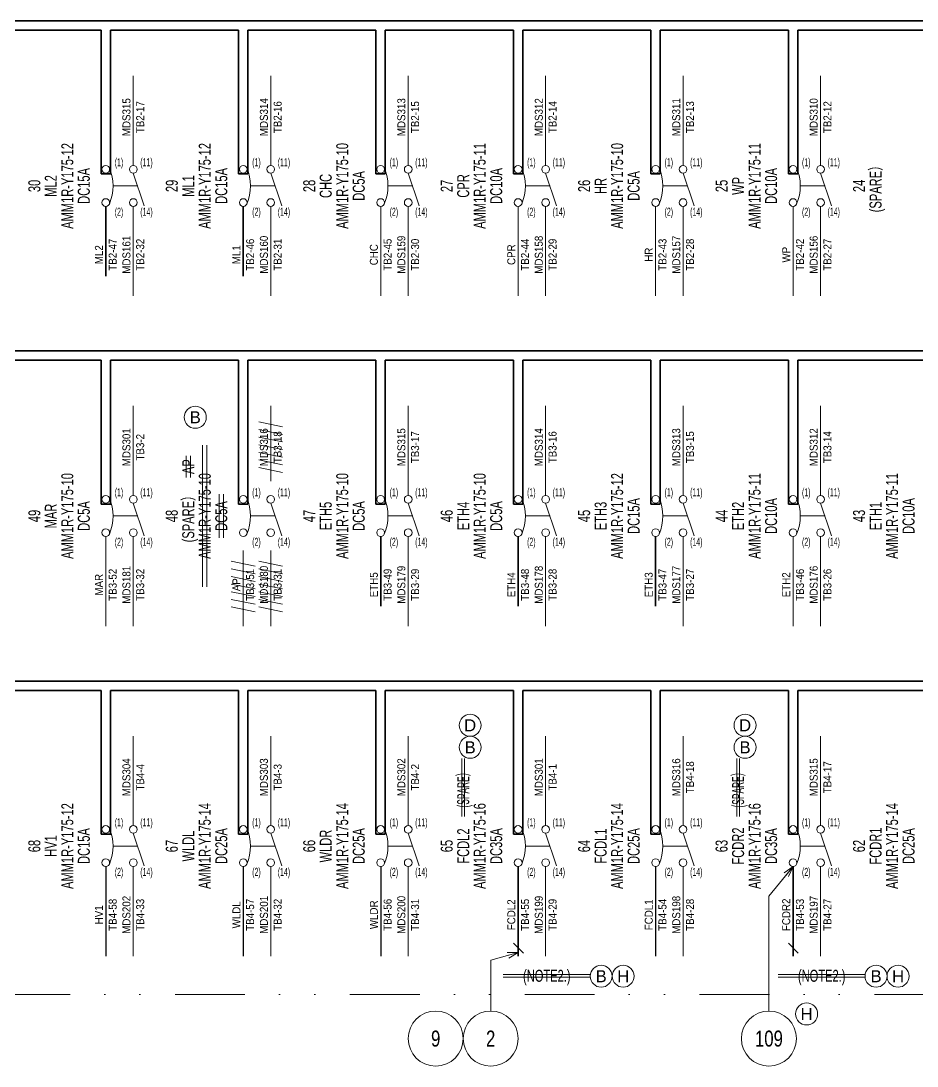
# Model space of a CAD drawing. Header units: millimetres. Extents: x 10 to 832, y 7 to 590.
# Drawn here: x 509.6 to 672.6, y 265 to 455 of the extents above; entities that cross this region are included whole.
import ezdxf
from ezdxf.enums import TextEntityAlignment as Align

# ---------------------------------------------------------------- set-up
doc = ezdxf.new("R2010")
doc.units = ezdxf.units.MM
for name, pattern in [('DASHDOT', [25.3, 12.7, -6.3, 0, -6.3]), ('DASHED', [19, 12.7, -6.3]), ('DIVIDE', [31.6, 12.7, -6.3, 0, -6.3, 0, -6.3])]:
    doc.linetypes.add(name, pattern=pattern)
for name, color, linetype in [('GR1_02', 7, 'Continuous'), ('GR1_03', 7, 'Continuous'), ('GR1_04', 7, 'Continuous'), ('GR1_05', 7, 'Continuous'), ('GR1_13', 7, 'Continuous'), ('GR1_15', 7, 'Continuous')]:
    doc.layers.add(name, color=color, linetype=linetype)
doc.styles.add('HG丸ｺﾞｼｯｸM-PRO', font='')
doc.styles.get('HG丸ｺﾞｼｯｸM-PRO').set_extended_font_data('HG丸ｺﾞｼｯｸM-PRO')

# ---------------------------------------------------------------- blocks, each defined once
blk = doc.blocks.new('BLKF217')
at = {"layer": 'GR1_03', "color": 3, "linetype": 'Continuous', "lineweight": 35}
for p, q in [((800.88, 335), (330, 335)), ((524.13, 333.3), (500.83, 333.3)), ((524.13, 307.17), (524.13, 333.3)), ((549.13, 333.3), (525.83, 333.3)), ((525.83, 307.17), (525.83, 333.3)), ((549.13, 333.3), (549.13, 307.17)), ((550.83, 333.3), (550.83, 307.17)), ((574.13, 333.3), (550.83, 333.3)), ((574.13, 333.3), (574.13, 307.17)), ((575.83, 333.3), (575.83, 307.17)), ((599.13, 333.3), (575.83, 333.3)), ((599.13, 333.3), (599.13, 307.17)), ((600.83, 333.3), (600.83, 307.17)), ((624.13, 333.3), (600.83, 333.3)), ((624.15, 333.3), (624.15, 307.17)), ((625.85, 333.3), (625.85, 307.17)), ((649.15, 333.3), (625.85, 333.3)), ((649.15, 333.3), (649.15, 307.17)), ((650.85, 333.3), (650.85, 307.17)), ((674.15, 333.3), (650.85, 333.3)), ((524.13, 307.17), (525.83, 307.17)), ((524.19, 307.17), (525.89, 307.17)), ((549.13, 307.17), (550.83, 307.17)), ((574.13, 307.17), (575.83, 307.17)), ((599.13, 307.17), (600.83, 307.17)), ((624.15, 307.17), (625.85, 307.17)), ((649.15, 307.17), (650.85, 307.17))]:
    blk.add_line(p, q, dxfattribs=at)
blk = doc.blocks.new('BLKF218')
at = {"layer": 'GR1_03', "color": 3, "linetype": 'Continuous', "lineweight": 35}
for p, q in [((800.88, 395), (330, 395)), ((524.13, 393.3), (500.83, 393.3)), ((524.13, 367.17), (524.13, 393.3)), ((549.13, 393.3), (525.83, 393.3)), ((525.83, 367.17), (525.83, 393.3)), ((549.13, 393.3), (549.13, 367.17)), ((550.83, 393.3), (550.83, 367.17)), ((574.13, 393.3), (550.83, 393.3)), ((574.13, 393.3), (574.13, 367.17)), ((575.83, 393.3), (575.83, 367.17)), ((599.13, 393.3), (575.83, 393.3)), ((599.13, 393.3), (599.13, 367.17)), ((600.83, 393.3), (600.83, 367.17)), ((624.13, 393.3), (600.83, 393.3)), ((624.15, 393.3), (624.15, 367.17)), ((625.85, 393.3), (625.85, 367.17)), ((649.15, 393.3), (625.85, 393.3)), ((649.15, 393.3), (649.15, 367.17)), ((650.85, 393.3), (650.85, 367.17)), ((674.15, 393.3), (650.85, 393.3)), ((524.13, 367.17), (525.83, 367.17)), ((524.19, 367.17), (525.89, 367.17)), ((549.13, 367.17), (550.83, 367.17)), ((574.13, 367.17), (575.83, 367.17)), ((599.13, 367.17), (600.83, 367.17)), ((624.15, 367.17), (625.85, 367.17)), ((649.15, 367.17), (650.85, 367.17))]:
    blk.add_line(p, q, dxfattribs=at)
blk = doc.blocks.new('BLKF219')
at = {"layer": 'GR1_03', "color": 3, "linetype": 'Continuous', "lineweight": 35}
for p, q in [((790.85, 455), (330, 455)), ((524.13, 453.3), (500.83, 453.3)), ((524.13, 427.17), (524.13, 453.3)), ((549.13, 453.3), (525.83, 453.3)), ((525.83, 427.17), (525.83, 453.3)), ((549.13, 453.3), (549.13, 427.17)), ((550.83, 453.3), (550.83, 427.17)), ((574.13, 453.3), (550.83, 453.3)), ((574.13, 453.3), (574.13, 427.17)), ((575.83, 453.3), (575.83, 427.17)), ((599.13, 453.3), (575.83, 453.3)), ((599.13, 453.3), (599.13, 427.17)), ((600.83, 453.3), (600.83, 427.17)), ((624.13, 453.3), (600.83, 453.3)), ((624.15, 453.3), (624.15, 427.17)), ((625.85, 453.3), (625.85, 427.17)), ((649.15, 453.3), (625.85, 453.3)), ((649.15, 453.3), (649.15, 427.17)), ((650.85, 453.3), (650.85, 427.17)), ((674.15, 453.3), (650.85, 453.3)), ((524.13, 427.17), (525.83, 427.17)), ((524.19, 427.17), (525.89, 427.17)), ((549.13, 427.17), (550.83, 427.17)), ((574.13, 427.17), (575.83, 427.17)), ((599.13, 427.17), (600.83, 427.17)), ((624.15, 427.17), (625.85, 427.17)), ((649.15, 427.17), (650.85, 427.17))]:
    blk.add_line(p, q, dxfattribs=at)
blk = doc.blocks.new('BLKF258')
at = {"layer": 'GR1_02', "color": 4, "linetype": 'Continuous', "lineweight": 13}
blk.add_line((532, 421.41), (530, 427.32), dxfattribs=at)
at = {"layer": 'GR1_02', "color": 4, "linetype": 'DASHDOT', "lineweight": 13}
blk.add_line((526.31, 425), (530.82, 425), dxfattribs=at)
at = {"layer": 'GR1_02', "color": 4, "linetype": 'Continuous', "lineweight": 13}
for centre in [(525, 428.02), (530, 428.02), (525, 421.98), (530, 421.98)]:
    blk.add_circle(centre, 0.701, dxfattribs=at)
blk.add_arc((517.81, 425), 8.5, 337.237, 22.763, dxfattribs=at)
at = {"layer": 'GR1_02', "color": 4, "linetype": 'Continuous', "lineweight": 13, "style": 'HG丸ｺﾞｼｯｸM-PRO'}
for s, width, p in [('(1)', 0.521222, (527.4, 429.32)), ('(11)', 0.521214, (532.4, 429.32)), ('(2)', 0.521222, (527.4, 420.31)), ('(14)', 0.521214, (532.4, 420.31))]:
    blk.add_text(s, height=1.455, dxfattribs=dict(at, width=width)).set_placement(p, align=Align.MIDDLE_CENTER)
blk = doc.blocks.new('BLKF259')
at = {"layer": 'GR1_02', "color": 4, "linetype": 'Continuous', "lineweight": 13}
blk.add_line((557, 421.41), (555, 427.32), dxfattribs=at)
at = {"layer": 'GR1_02', "color": 4, "linetype": 'DASHDOT', "lineweight": 13}
blk.add_line((551.31, 425), (555.82, 425), dxfattribs=at)
at = {"layer": 'GR1_02', "color": 4, "linetype": 'Continuous', "lineweight": 13}
for centre in [(550, 428.02), (555, 428.02), (550, 421.98), (555, 421.98)]:
    blk.add_circle(centre, 0.701, dxfattribs=at)
blk.add_arc((542.81, 425), 8.5, 337.237, 22.763, dxfattribs=at)
at = {"layer": 'GR1_02', "color": 4, "linetype": 'Continuous', "lineweight": 13, "style": 'HG丸ｺﾞｼｯｸM-PRO'}
for s, width, p in [('(1)', 0.521222, (552.4, 429.32)), ('(11)', 0.521214, (557.4, 429.32)), ('(2)', 0.521222, (552.4, 420.31)), ('(14)', 0.521214, (557.4, 420.31))]:
    blk.add_text(s, height=1.455, dxfattribs=dict(at, width=width)).set_placement(p, align=Align.MIDDLE_CENTER)
blk = doc.blocks.new('BLKF260')
at = {"layer": 'GR1_02', "color": 4, "linetype": 'Continuous', "lineweight": 13}
blk.add_line((582, 421.41), (580, 427.32), dxfattribs=at)
at = {"layer": 'GR1_02', "color": 4, "linetype": 'DASHDOT', "lineweight": 13}
blk.add_line((576.31, 425), (580.82, 425), dxfattribs=at)
at = {"layer": 'GR1_02', "color": 4, "linetype": 'Continuous', "lineweight": 13}
for centre in [(575, 428.02), (580, 428.02), (575, 421.98), (580, 421.98)]:
    blk.add_circle(centre, 0.701, dxfattribs=at)
blk.add_arc((567.81, 425), 8.5, 337.237, 22.763, dxfattribs=at)
at = {"layer": 'GR1_02', "color": 4, "linetype": 'Continuous', "lineweight": 13, "style": 'HG丸ｺﾞｼｯｸM-PRO'}
for s, width, p in [('(1)', 0.521222, (577.4, 429.32)), ('(11)', 0.521214, (582.4, 429.32)), ('(2)', 0.521222, (577.4, 420.31)), ('(14)', 0.521214, (582.4, 420.31))]:
    blk.add_text(s, height=1.455, dxfattribs=dict(at, width=width)).set_placement(p, align=Align.MIDDLE_CENTER)
blk = doc.blocks.new('BLKF261')
at = {"layer": 'GR1_02', "color": 4, "linetype": 'Continuous', "lineweight": 13}
blk.add_line((607, 421.41), (605, 427.32), dxfattribs=at)
at = {"layer": 'GR1_02', "color": 4, "linetype": 'DASHDOT', "lineweight": 13}
blk.add_line((601.31, 425), (605.82, 425), dxfattribs=at)
at = {"layer": 'GR1_02', "color": 4, "linetype": 'Continuous', "lineweight": 13}
for centre in [(600, 428.02), (605, 428.02), (600, 421.98), (605, 421.98)]:
    blk.add_circle(centre, 0.701, dxfattribs=at)
blk.add_arc((592.81, 425), 8.5, 337.237, 22.763, dxfattribs=at)
at = {"layer": 'GR1_02', "color": 4, "linetype": 'Continuous', "lineweight": 13, "style": 'HG丸ｺﾞｼｯｸM-PRO'}
for s, width, p in [('(1)', 0.521222, (602.4, 429.32)), ('(11)', 0.521214, (607.4, 429.32)), ('(2)', 0.521222, (602.4, 420.31)), ('(14)', 0.521214, (607.4, 420.31))]:
    blk.add_text(s, height=1.455, dxfattribs=dict(at, width=width)).set_placement(p, align=Align.MIDDLE_CENTER)
blk = doc.blocks.new('BLKF262')
at = {"layer": 'GR1_02', "color": 4, "linetype": 'Continuous', "lineweight": 13}
blk.add_line((632, 421.41), (630, 427.32), dxfattribs=at)
at = {"layer": 'GR1_02', "color": 4, "linetype": 'DASHDOT', "lineweight": 13}
blk.add_line((626.31, 425), (630.82, 425), dxfattribs=at)
at = {"layer": 'GR1_02', "color": 4, "linetype": 'Continuous', "lineweight": 13}
for centre in [(625, 428.02), (630, 428.02), (625, 421.98), (630, 421.98)]:
    blk.add_circle(centre, 0.701, dxfattribs=at)
blk.add_arc((617.81, 425), 8.5, 337.237, 22.763, dxfattribs=at)
at = {"layer": 'GR1_02', "color": 4, "linetype": 'Continuous', "lineweight": 13, "style": 'HG丸ｺﾞｼｯｸM-PRO'}
for s, width, p in [('(1)', 0.521222, (627.4, 429.32)), ('(11)', 0.521214, (632.4, 429.32)), ('(2)', 0.521222, (627.4, 420.31)), ('(14)', 0.521214, (632.4, 420.31))]:
    blk.add_text(s, height=1.455, dxfattribs=dict(at, width=width)).set_placement(p, align=Align.MIDDLE_CENTER)
blk = doc.blocks.new('BLKF263')
at = {"layer": 'GR1_02', "color": 4, "linetype": 'Continuous', "lineweight": 13}
blk.add_line((657, 421.41), (655, 427.32), dxfattribs=at)
at = {"layer": 'GR1_02', "color": 4, "linetype": 'DASHDOT', "lineweight": 13}
blk.add_line((651.31, 425), (655.82, 425), dxfattribs=at)
at = {"layer": 'GR1_02', "color": 4, "linetype": 'Continuous', "lineweight": 13}
for centre in [(650, 428.02), (655, 428.02), (650, 421.98), (655, 421.98)]:
    blk.add_circle(centre, 0.701, dxfattribs=at)
blk.add_arc((642.81, 425), 8.5, 337.237, 22.763, dxfattribs=at)
at = {"layer": 'GR1_02', "color": 4, "linetype": 'Continuous', "lineweight": 13, "style": 'HG丸ｺﾞｼｯｸM-PRO'}
for s, width, p in [('(1)', 0.521222, (652.4, 429.32)), ('(11)', 0.521214, (657.4, 429.32)), ('(2)', 0.521222, (652.4, 420.31)), ('(14)', 0.521214, (657.4, 420.31))]:
    blk.add_text(s, height=1.455, dxfattribs=dict(at, width=width)).set_placement(p, align=Align.MIDDLE_CENTER)
blk = doc.blocks.new('BLKF273')
at = {"layer": 'GR1_02', "color": 4, "linetype": 'Continuous', "lineweight": 13}
blk.add_line((657, 361.41), (655, 367.32), dxfattribs=at)
at = {"layer": 'GR1_02', "color": 4, "linetype": 'DASHDOT', "lineweight": 13}
blk.add_line((651.31, 365), (655.82, 365), dxfattribs=at)
at = {"layer": 'GR1_02', "color": 4, "linetype": 'Continuous', "lineweight": 13}
for centre in [(650, 368.02), (655, 368.02), (650, 361.98), (655, 361.98)]:
    blk.add_circle(centre, 0.701, dxfattribs=at)
blk.add_arc((642.81, 365), 8.5, 337.237, 22.763, dxfattribs=at)
at = {"layer": 'GR1_02', "color": 4, "linetype": 'Continuous', "lineweight": 13, "style": 'HG丸ｺﾞｼｯｸM-PRO'}
for s, width, p in [('(1)', 0.521222, (652.4, 369.32)), ('(11)', 0.521214, (657.4, 369.32)), ('(2)', 0.521222, (652.4, 360.31)), ('(14)', 0.521214, (657.4, 360.31))]:
    blk.add_text(s, height=1.455, dxfattribs=dict(at, width=width)).set_placement(p, align=Align.MIDDLE_CENTER)
blk = doc.blocks.new('BLKF274')
at = {"layer": 'GR1_02', "color": 4, "linetype": 'Continuous', "lineweight": 13}
blk.add_line((632, 361.41), (630, 367.32), dxfattribs=at)
at = {"layer": 'GR1_02', "color": 4, "linetype": 'DASHDOT', "lineweight": 13}
blk.add_line((626.31, 365), (630.82, 365), dxfattribs=at)
at = {"layer": 'GR1_02', "color": 4, "linetype": 'Continuous', "lineweight": 13}
for centre in [(625, 368.02), (630, 368.02), (625, 361.98), (630, 361.98)]:
    blk.add_circle(centre, 0.701, dxfattribs=at)
blk.add_arc((617.81, 365), 8.5, 337.237, 22.763, dxfattribs=at)
at = {"layer": 'GR1_02', "color": 4, "linetype": 'Continuous', "lineweight": 13, "style": 'HG丸ｺﾞｼｯｸM-PRO'}
for s, width, p in [('(1)', 0.521222, (627.4, 369.32)), ('(11)', 0.521214, (632.4, 369.32)), ('(2)', 0.521222, (627.4, 360.31)), ('(14)', 0.521214, (632.4, 360.31))]:
    blk.add_text(s, height=1.455, dxfattribs=dict(at, width=width)).set_placement(p, align=Align.MIDDLE_CENTER)
blk = doc.blocks.new('BLKF275')
at = {"layer": 'GR1_02', "color": 4, "linetype": 'Continuous', "lineweight": 13}
blk.add_line((607, 361.41), (605, 367.32), dxfattribs=at)
at = {"layer": 'GR1_02', "color": 4, "linetype": 'DASHDOT', "lineweight": 13}
blk.add_line((601.31, 365), (605.82, 365), dxfattribs=at)
at = {"layer": 'GR1_02', "color": 4, "linetype": 'Continuous', "lineweight": 13}
for centre in [(600, 368.02), (605, 368.02), (600, 361.98), (605, 361.98)]:
    blk.add_circle(centre, 0.701, dxfattribs=at)
blk.add_arc((592.81, 365), 8.5, 337.237, 22.763, dxfattribs=at)
at = {"layer": 'GR1_02', "color": 4, "linetype": 'Continuous', "lineweight": 13, "style": 'HG丸ｺﾞｼｯｸM-PRO'}
for s, width, p in [('(1)', 0.521222, (602.4, 369.32)), ('(11)', 0.521214, (607.4, 369.32)), ('(2)', 0.521222, (602.4, 360.31)), ('(14)', 0.521214, (607.4, 360.31))]:
    blk.add_text(s, height=1.455, dxfattribs=dict(at, width=width)).set_placement(p, align=Align.MIDDLE_CENTER)
blk = doc.blocks.new('BLKF276')
at = {"layer": 'GR1_02', "color": 4, "linetype": 'Continuous', "lineweight": 13}
blk.add_line((582, 361.41), (580, 367.32), dxfattribs=at)
at = {"layer": 'GR1_02', "color": 4, "linetype": 'DASHDOT', "lineweight": 13}
blk.add_line((576.31, 365), (580.82, 365), dxfattribs=at)
at = {"layer": 'GR1_02', "color": 4, "linetype": 'Continuous', "lineweight": 13}
for centre in [(575, 368.02), (580, 368.02), (575, 361.98), (580, 361.98)]:
    blk.add_circle(centre, 0.701, dxfattribs=at)
blk.add_arc((567.81, 365), 8.5, 337.237, 22.763, dxfattribs=at)
at = {"layer": 'GR1_02', "color": 4, "linetype": 'Continuous', "lineweight": 13, "style": 'HG丸ｺﾞｼｯｸM-PRO'}
for s, width, p in [('(1)', 0.521222, (577.4, 369.32)), ('(11)', 0.521214, (582.4, 369.32)), ('(2)', 0.521222, (577.4, 360.31)), ('(14)', 0.521214, (582.4, 360.31))]:
    blk.add_text(s, height=1.455, dxfattribs=dict(at, width=width)).set_placement(p, align=Align.MIDDLE_CENTER)
blk = doc.blocks.new('BLKF277')
at = {"layer": 'GR1_02', "color": 4, "linetype": 'Continuous', "lineweight": 13}
blk.add_line((557, 361.41), (555, 367.32), dxfattribs=at)
at = {"layer": 'GR1_02', "color": 4, "linetype": 'DASHDOT', "lineweight": 13}
blk.add_line((551.31, 365), (555.82, 365), dxfattribs=at)
at = {"layer": 'GR1_02', "color": 4, "linetype": 'Continuous', "lineweight": 13}
for centre in [(550, 368.02), (555, 368.02), (550, 361.98), (555, 361.98)]:
    blk.add_circle(centre, 0.701, dxfattribs=at)
blk.add_arc((542.81, 365), 8.5, 337.237, 22.763, dxfattribs=at)
at = {"layer": 'GR1_02', "color": 4, "linetype": 'Continuous', "lineweight": 13, "style": 'HG丸ｺﾞｼｯｸM-PRO'}
for s, width, p in [('(1)', 0.521222, (552.4, 369.32)), ('(11)', 0.521214, (557.4, 369.32)), ('(2)', 0.521222, (552.4, 360.31)), ('(14)', 0.521214, (557.4, 360.31))]:
    blk.add_text(s, height=1.455, dxfattribs=dict(at, width=width)).set_placement(p, align=Align.MIDDLE_CENTER)
blk = doc.blocks.new('BLKF278')
at = {"layer": 'GR1_02', "color": 4, "linetype": 'Continuous', "lineweight": 13}
blk.add_line((532, 361.41), (530, 367.32), dxfattribs=at)
at = {"layer": 'GR1_02', "color": 4, "linetype": 'DASHDOT', "lineweight": 13}
blk.add_line((526.31, 365), (530.82, 365), dxfattribs=at)
at = {"layer": 'GR1_02', "color": 4, "linetype": 'Continuous', "lineweight": 13}
for centre in [(525, 368.02), (530, 368.02), (525, 361.98), (530, 361.98)]:
    blk.add_circle(centre, 0.701, dxfattribs=at)
blk.add_arc((517.81, 365), 8.5, 337.237, 22.763, dxfattribs=at)
at = {"layer": 'GR1_02', "color": 4, "linetype": 'Continuous', "lineweight": 13, "style": 'HG丸ｺﾞｼｯｸM-PRO'}
for s, width, p in [('(1)', 0.521222, (527.4, 369.32)), ('(11)', 0.521214, (532.4, 369.32)), ('(2)', 0.521222, (527.4, 360.31)), ('(14)', 0.521214, (532.4, 360.31))]:
    blk.add_text(s, height=1.455, dxfattribs=dict(at, width=width)).set_placement(p, align=Align.MIDDLE_CENTER)
blk = doc.blocks.new('BLKF286')
at = {"layer": 'GR1_02', "color": 4, "linetype": 'Continuous', "lineweight": 13}
blk.add_line((532, 301.41), (530, 307.32), dxfattribs=at)
at = {"layer": 'GR1_02', "color": 4, "linetype": 'DASHDOT', "lineweight": 13}
blk.add_line((526.31, 305), (530.82, 305), dxfattribs=at)
at = {"layer": 'GR1_02', "color": 4, "linetype": 'Continuous', "lineweight": 13}
for centre in [(525, 308.02), (530, 308.02), (525, 301.98), (530, 301.98)]:
    blk.add_circle(centre, 0.701, dxfattribs=at)
blk.add_arc((517.81, 305), 8.5, 337.237, 22.763, dxfattribs=at)
at = {"layer": 'GR1_02', "color": 4, "linetype": 'Continuous', "lineweight": 13, "style": 'HG丸ｺﾞｼｯｸM-PRO'}
for s, width, p in [('(1)', 0.521222, (527.4, 309.32)), ('(11)', 0.521214, (532.4, 309.32)), ('(2)', 0.521222, (527.4, 300.31)), ('(14)', 0.521214, (532.4, 300.31))]:
    blk.add_text(s, height=1.455, dxfattribs=dict(at, width=width)).set_placement(p, align=Align.MIDDLE_CENTER)
blk = doc.blocks.new('BLKF287')
at = {"layer": 'GR1_02', "color": 4, "linetype": 'Continuous', "lineweight": 13}
blk.add_line((557, 301.41), (555, 307.32), dxfattribs=at)
at = {"layer": 'GR1_02', "color": 4, "linetype": 'DASHDOT', "lineweight": 13}
blk.add_line((551.31, 305), (555.82, 305), dxfattribs=at)
at = {"layer": 'GR1_02', "color": 4, "linetype": 'Continuous', "lineweight": 13}
for centre in [(550, 308.02), (555, 308.02), (550, 301.98), (555, 301.98)]:
    blk.add_circle(centre, 0.701, dxfattribs=at)
blk.add_arc((542.81, 305), 8.5, 337.237, 22.763, dxfattribs=at)
at = {"layer": 'GR1_02', "color": 4, "linetype": 'Continuous', "lineweight": 13, "style": 'HG丸ｺﾞｼｯｸM-PRO'}
for s, width, p in [('(1)', 0.521222, (552.4, 309.32)), ('(11)', 0.521214, (557.4, 309.32)), ('(2)', 0.521222, (552.4, 300.31)), ('(14)', 0.521214, (557.4, 300.31))]:
    blk.add_text(s, height=1.455, dxfattribs=dict(at, width=width)).set_placement(p, align=Align.MIDDLE_CENTER)
blk = doc.blocks.new('BLKF288')
at = {"layer": 'GR1_02', "color": 4, "linetype": 'Continuous', "lineweight": 13}
blk.add_line((582, 301.41), (580, 307.32), dxfattribs=at)
at = {"layer": 'GR1_02', "color": 4, "linetype": 'DASHDOT', "lineweight": 13}
blk.add_line((576.31, 305), (580.82, 305), dxfattribs=at)
at = {"layer": 'GR1_02', "color": 4, "linetype": 'Continuous', "lineweight": 13}
for centre in [(575, 308.02), (580, 308.02), (575, 301.98), (580, 301.98)]:
    blk.add_circle(centre, 0.701, dxfattribs=at)
blk.add_arc((567.81, 305), 8.5, 337.237, 22.763, dxfattribs=at)
at = {"layer": 'GR1_02', "color": 4, "linetype": 'Continuous', "lineweight": 13, "style": 'HG丸ｺﾞｼｯｸM-PRO'}
for s, width, p in [('(1)', 0.521222, (577.4, 309.32)), ('(11)', 0.521214, (582.4, 309.32)), ('(2)', 0.521222, (577.4, 300.31)), ('(14)', 0.521214, (582.4, 300.31))]:
    blk.add_text(s, height=1.455, dxfattribs=dict(at, width=width)).set_placement(p, align=Align.MIDDLE_CENTER)
blk = doc.blocks.new('BLKF289')
at = {"layer": 'GR1_02', "color": 4, "linetype": 'Continuous', "lineweight": 13}
blk.add_line((607, 301.41), (605, 307.32), dxfattribs=at)
at = {"layer": 'GR1_02', "color": 4, "linetype": 'DASHDOT', "lineweight": 13}
blk.add_line((601.31, 305), (605.82, 305), dxfattribs=at)
at = {"layer": 'GR1_02', "color": 4, "linetype": 'Continuous', "lineweight": 13}
for centre in [(600, 308.02), (605, 308.02), (600, 301.98), (605, 301.98)]:
    blk.add_circle(centre, 0.701, dxfattribs=at)
blk.add_arc((592.81, 305), 8.5, 337.237, 22.763, dxfattribs=at)
at = {"layer": 'GR1_02', "color": 4, "linetype": 'Continuous', "lineweight": 13, "style": 'HG丸ｺﾞｼｯｸM-PRO'}
for s, width, p in [('(1)', 0.521222, (602.4, 309.32)), ('(11)', 0.521214, (607.4, 309.32)), ('(2)', 0.521222, (602.4, 300.31)), ('(14)', 0.521214, (607.4, 300.31))]:
    blk.add_text(s, height=1.455, dxfattribs=dict(at, width=width)).set_placement(p, align=Align.MIDDLE_CENTER)
blk = doc.blocks.new('BLKF290')
at = {"layer": 'GR1_02', "color": 4, "linetype": 'Continuous', "lineweight": 13}
blk.add_line((632, 301.41), (630, 307.32), dxfattribs=at)
at = {"layer": 'GR1_02', "color": 4, "linetype": 'DASHDOT', "lineweight": 13}
blk.add_line((626.31, 305), (630.82, 305), dxfattribs=at)
at = {"layer": 'GR1_02', "color": 4, "linetype": 'Continuous', "lineweight": 13}
for centre in [(625, 308.02), (630, 308.02), (625, 301.98), (630, 301.98)]:
    blk.add_circle(centre, 0.701, dxfattribs=at)
blk.add_arc((617.81, 305), 8.5, 337.237, 22.763, dxfattribs=at)
at = {"layer": 'GR1_02', "color": 4, "linetype": 'Continuous', "lineweight": 13, "style": 'HG丸ｺﾞｼｯｸM-PRO'}
for s, width, p in [('(1)', 0.521222, (627.4, 309.32)), ('(11)', 0.521214, (632.4, 309.32)), ('(2)', 0.521222, (627.4, 300.31)), ('(14)', 0.521214, (632.4, 300.31))]:
    blk.add_text(s, height=1.455, dxfattribs=dict(at, width=width)).set_placement(p, align=Align.MIDDLE_CENTER)
blk = doc.blocks.new('BLKF291')
at = {"layer": 'GR1_02', "color": 4, "linetype": 'Continuous', "lineweight": 13}
blk.add_line((657, 301.41), (655, 307.32), dxfattribs=at)
at = {"layer": 'GR1_02', "color": 4, "linetype": 'DASHDOT', "lineweight": 13}
blk.add_line((651.31, 305), (655.82, 305), dxfattribs=at)
at = {"layer": 'GR1_02', "color": 4, "linetype": 'Continuous', "lineweight": 13}
for centre in [(650, 308.02), (655, 308.02), (650, 301.98), (655, 301.98)]:
    blk.add_circle(centre, 0.701, dxfattribs=at)
blk.add_arc((642.81, 305), 8.5, 337.237, 22.763, dxfattribs=at)
at = {"layer": 'GR1_02', "color": 4, "linetype": 'Continuous', "lineweight": 13, "style": 'HG丸ｺﾞｼｯｸM-PRO'}
for s, width, p in [('(1)', 0.521222, (652.4, 309.32)), ('(11)', 0.521214, (657.4, 309.32)), ('(2)', 0.521222, (652.4, 300.31)), ('(14)', 0.521214, (657.4, 300.31))]:
    blk.add_text(s, height=1.455, dxfattribs=dict(at, width=width)).set_placement(p, align=Align.MIDDLE_CENTER)
blk = doc.blocks.new('BLKF355')
at = {"layer": 'GR1_13', "color": 4, "linetype": 'DIVIDE', "lineweight": 13}
blk.add_line((315, 278), (825, 278), dxfattribs=at)
blk = doc.blocks.new('FXTIP_ARROW_S')
at = {"color": 0, "linetype": 'Continuous', "lineweight": -2}
for q in [(-1, 0), (-0.966, 0.259), (-0.966, -0.259)]:
    blk.add_line((0, 0), q, dxfattribs=at)
blk = doc.blocks.new('BLKF356')
at = {"layer": 'GR1_05', "color": 4, "linetype": 'Continuous', "lineweight": 13}
blk.add_circle((665.1, 281.34), 2, dxfattribs=at)
at = {"layer": 'GR1_05', "color": 4, "linetype": 'Continuous', "lineweight": 13, "style": 'HG丸ｺﾞｼｯｸM-PRO', "width": 1.04272}
blk.add_text('B', height=2.18, dxfattribs=at).set_placement((665.1, 281.34), align=Align.MIDDLE_CENTER)
blk = doc.blocks.new('BLKF357')
at = {"layer": 'GR1_05', "color": 4, "linetype": 'Continuous', "lineweight": 13}
blk.add_circle((541.27, 382.95), 2, dxfattribs=at)
at = {"layer": 'GR1_05', "color": 4, "linetype": 'Continuous', "lineweight": 13, "style": 'HG丸ｺﾞｼｯｸM-PRO', "width": 1.04272}
blk.add_text('B', height=2.18, dxfattribs=at).set_placement((541.27, 382.95), align=Align.MIDDLE_CENTER)
blk = doc.blocks.new('BLKF359')
at = {"layer": 'GR1_05', "color": 4, "linetype": 'Continuous', "lineweight": 13}
blk.add_circle((591.27, 322.95), 2, dxfattribs=at)
at = {"layer": 'GR1_05', "color": 4, "linetype": 'Continuous', "lineweight": 13, "style": 'HG丸ｺﾞｼｯｸM-PRO', "width": 1.04272}
blk.add_text('B', height=2.18, dxfattribs=at).set_placement((591.27, 322.95), align=Align.MIDDLE_CENTER)
blk = doc.blocks.new('BLKF360')
at = {"layer": 'GR1_05', "color": 4, "linetype": 'Continuous', "lineweight": 13}
blk.add_circle((641.27, 322.95), 2, dxfattribs=at)
at = {"layer": 'GR1_05', "color": 4, "linetype": 'Continuous', "lineweight": 13, "style": 'HG丸ｺﾞｼｯｸM-PRO', "width": 1.04272}
blk.add_text('B', height=2.18, dxfattribs=at).set_placement((641.27, 322.95), align=Align.MIDDLE_CENTER)
blk = doc.blocks.new('BLKF378')
at = {"layer": 'GR1_05', "color": 4, "linetype": 'Continuous', "lineweight": 13}
blk.add_circle((591.27, 326.95), 2, dxfattribs=at)
at = {"layer": 'GR1_05', "color": 4, "linetype": 'Continuous', "lineweight": 13, "style": 'HG丸ｺﾞｼｯｸM-PRO', "width": 1.042833}
blk.add_text('D', height=2.18, dxfattribs=at).set_placement((591.27, 326.95), align=Align.MIDDLE_CENTER)
blk = doc.blocks.new('BLKF379')
at = {"layer": 'GR1_05', "color": 4, "linetype": 'Continuous', "lineweight": 13}
blk.add_circle((641.27, 326.95), 2, dxfattribs=at)
at = {"layer": 'GR1_05', "color": 4, "linetype": 'Continuous', "lineweight": 13, "style": 'HG丸ｺﾞｼｯｸM-PRO', "width": 1.042833}
blk.add_text('D', height=2.18, dxfattribs=at).set_placement((641.27, 326.95), align=Align.MIDDLE_CENTER)
blk = doc.blocks.new('BLKF435')
at = {"layer": 'GR1_05', "color": 4, "linetype": 'Continuous', "lineweight": 13}
blk.add_circle((669.1, 281.34), 2, dxfattribs=at)
at = {"layer": 'GR1_05', "color": 4, "linetype": 'Continuous', "lineweight": 13, "style": 'HG丸ｺﾞｼｯｸM-PRO', "width": 1.042153}
blk.add_text('H', height=2.18, dxfattribs=at).set_placement((669.1, 281.34), align=Align.MIDDLE_CENTER)
blk = doc.blocks.new('BLKF436')
at = {"layer": 'GR1_05', "color": 4, "linetype": 'Continuous', "lineweight": 13}
blk.add_circle((615.1, 281.34), 2, dxfattribs=at)
at = {"layer": 'GR1_05', "color": 4, "linetype": 'Continuous', "lineweight": 13, "style": 'HG丸ｺﾞｼｯｸM-PRO', "width": 1.04272}
blk.add_text('B', height=2.18, dxfattribs=at).set_placement((615.1, 281.34), align=Align.MIDDLE_CENTER)
blk = doc.blocks.new('BLKF437')
at = {"layer": 'GR1_05', "color": 4, "linetype": 'Continuous', "lineweight": 13}
blk.add_circle((619.1, 281.34), 2, dxfattribs=at)
at = {"layer": 'GR1_05', "color": 4, "linetype": 'Continuous', "lineweight": 13, "style": 'HG丸ｺﾞｼｯｸM-PRO', "width": 1.042153}
blk.add_text('H', height=2.18, dxfattribs=at).set_placement((619.1, 281.34), align=Align.MIDDLE_CENTER)
blk = doc.blocks.new('BLKF438')
at = {"layer": 'GR1_05', "color": 4, "linetype": 'Continuous', "lineweight": 13}
blk.add_circle((652.46, 274.49), 2, dxfattribs=at)
at = {"layer": 'GR1_05', "color": 4, "linetype": 'Continuous', "lineweight": 13, "style": 'HG丸ｺﾞｼｯｸM-PRO', "width": 1.042153}
blk.add_text('H', height=2.18, dxfattribs=at).set_placement((652.46, 274.49), align=Align.MIDDLE_CENTER)

msp = doc.modelspace()

# ---------------------------------------------------------------- linework, layer by layer
at = {"layer": 'GR1_03', "color": 4, "linetype": 'Continuous', "lineweight": 13}
for p, q in [((530, 445), (530, 428.72)), ((555, 445), (555, 428.72)), ((580, 445), (580, 428.72)), ((605, 445), (605, 428.72)), ((630, 445), (630, 428.72)), ((655, 445), (655, 428.72)), ((530, 421.28), (530, 405)), ((555, 421.28), (555, 405)), ((575, 421.28), (575, 405)), ((580, 421.28), (580, 405)), ((600, 421.28), (600, 405)), ((605, 421.28), (605, 405)), ((625, 421.28), (625, 405)), ((630, 421.28), (630, 405)), ((650, 421.28), (650, 405)), ((655, 421.28), (655, 405)), ((530, 385), (530, 368.72)), ((580, 385), (580, 368.72)), ((605, 385), (605, 368.72)), ((630, 385), (630, 368.72)), ((655, 385), (655, 368.72)), ((525, 361.28), (525, 345)), ((530, 361.28), (530, 345)), ((580, 361.28), (580, 345)), ((605, 361.28), (605, 345)), ((630, 361.28), (630, 345)), ((650, 361.28), (650, 345)), ((655, 361.28), (655, 345)), ((530, 325), (530, 308.72)), ((555, 325), (555, 308.72)), ((580, 325), (580, 308.72)), ((605, 325), (605, 308.72)), ((630, 325), (630, 308.72)), ((655, 325), (655, 308.72)), ((530, 301.28), (530, 285)), ((555, 301.28), (555, 285)), ((580, 301.28), (580, 285)), ((605, 301.28), (605, 285)), ((630, 301.28), (630, 285)), ((655, 301.28), (655, 285)), ((599.18, 287.32), (600.95, 285.55)), ((649.18, 287.32), (650.95, 285.55))]:
    msp.add_line(p, q, dxfattribs=at)
at = {"layer": 'GR1_03', "color": 3, "linetype": 'DASHED', "lineweight": 35}
for p, q in [((525, 421.28), (525, 405)), ((550, 421.28), (550, 405)), ((575, 361.28), (575, 345)), ((600, 361.28), (600, 345)), ((625, 361.28), (625, 345))]:
    msp.add_line(p, q, dxfattribs=at)
at = {"layer": 'GR1_03', "color": 2, "linetype": 'Continuous', "lineweight": 25}
for p, q in [((525, 301.28), (525, 285)), ((550, 301.28), (550, 285)), ((575, 301.28), (575, 285)), ((625, 301.28), (625, 285))]:
    msp.add_line(p, q, dxfattribs=at)
at = {"layer": 'GR1_03', "color": 3, "linetype": 'Continuous', "lineweight": 35}
for p, q in [((600, 301.28), (600, 285)), ((650, 301.28), (650, 285))]:
    msp.add_line(p, q, dxfattribs=at)
at = {"layer": 'GR1_05', "color": 4, "linetype": 'Continuous', "lineweight": 13}
for p, q in [((555, 385), (555, 371.35)), ((557.15, 381.22), (552.82, 382.11)), ((557.15, 379.84), (552.82, 380.72)), ((557.15, 378.46), (552.82, 379.34)), ((542.6, 352.13), (542.6, 377.87)), ((543.4, 352.13), (543.4, 377.87)), ((557.15, 377.07), (552.82, 377.95)), ((557.15, 375.69), (552.82, 376.57)), ((539.6, 371.99), (539.6, 375.95)), ((540.4, 371.99), (540.4, 375.95)), ((557.15, 374.3), (552.82, 375.19)), ((557.15, 372.92), (552.82, 373.8)), ((545.6, 361.04), (545.6, 368.96)), ((546.4, 361.04), (546.4, 368.96)), ((550, 358.71), (550, 345)), ((555, 358.71), (555, 345)), ((552.15, 355.89), (547.82, 356.77)), ((552.15, 354.5), (547.82, 355.39)), ((557.15, 355.89), (552.82, 356.77)), ((557.15, 354.5), (552.82, 355.39)), ((552.15, 353.12), (547.82, 354)), ((557.15, 353.12), (552.82, 354)), ((552.15, 351.74), (547.82, 352.62)), ((557.15, 351.74), (552.82, 352.62)), ((552.15, 350.35), (547.82, 351.23)), ((552.15, 348.97), (547.82, 349.85)), ((557.15, 350.35), (552.82, 351.23)), ((557.15, 348.97), (552.82, 349.85)), ((552.15, 347.58), (547.82, 348.47)), ((557.15, 347.58), (552.82, 348.47)), ((589.75, 310.39), (589.75, 320.89)), ((590.25, 310.39), (590.25, 320.89)), ((639.75, 310.39), (639.75, 320.89)), ((640.25, 310.39), (640.25, 320.89)), ((597.29, 281.67), (613.13, 281.67)), ((647.29, 281.67), (663.13, 281.67)), ((597.29, 281.17), (613.13, 281.17)), ((647.29, 281.17), (663.13, 281.17))]:
    msp.add_line(p, q, dxfattribs=at)
at = {"layer": 'GR1_15', "color": 4, "linetype": 'Continuous', "lineweight": 13}
for p, q in [((650, 301.28), (645.61, 295.89)), ((645.61, 295.89), (645.61, 275)), ((600, 285.66), (595, 284.26)), ((595, 284.26), (595, 275))]:
    msp.add_line(p, q, dxfattribs=at)
for centre in [(585, 270), (595, 270), (645.61, 270)]:
    msp.add_circle(centre, 5, dxfattribs=at)

# ---------------------------------------------------------------- block references
at = {"layer": 'GR1_02', "color": 4, "linetype": 'Continuous', "lineweight": 13}
for name in ['BLKF258', 'BLKF259', 'BLKF260', 'BLKF261', 'BLKF262', 'BLKF263', 'BLKF278', 'BLKF277', 'BLKF276', 'BLKF275', 'BLKF274', 'BLKF273', 'BLKF286', 'BLKF287', 'BLKF288', 'BLKF289', 'BLKF290', 'BLKF291']:
    msp.add_blockref(name, (0, 0), dxfattribs=at)
at = {"layer": 'GR1_03', "color": 3, "linetype": 'Continuous', "lineweight": 35}
for name in ['BLKF219', 'BLKF218', 'BLKF217']:
    msp.add_blockref(name, (0, 0), dxfattribs=at)
at = {"layer": 'GR1_05', "color": 4, "linetype": 'Continuous', "lineweight": 13}
for name in ['BLKF357', 'BLKF378', 'BLKF379', 'BLKF359', 'BLKF360', 'BLKF436', 'BLKF437', 'BLKF356', 'BLKF435', 'BLKF438']:
    msp.add_blockref(name, (0, 0), dxfattribs=at)
at = {"layer": 'GR1_13', "color": 4, "linetype": 'DIVIDE', "lineweight": 13}
msp.add_blockref('BLKF355', (0, 0), dxfattribs=at)
at = {"layer": 'GR1_15', "color": 4, "linetype": 'Continuous', "lineweight": 13, "xscale": 2, "yscale": 2}
for p, rotation in [((650, 301.28), 50.873681209625), ((600, 285.66), 15.66887685003216)]:
    msp.add_blockref('FXTIP_ARROW_S', p, dxfattribs=dict(at, rotation=rotation))

# ---------------------------------------------------------------- texts
at = {"layer": 'GR1_02', "color": 4, "linetype": 'Continuous', "lineweight": 13, "style": 'HG丸ｺﾞｼｯｸM-PRO'}
for s, height, width, p in [('AMM1R-Y175-12', 2.1818, 0.692153, (518, 425)), ('AMM1R-Y175-12', 2.1818, 0.692153, (543, 425)), ('AMM1R-Y175-10', 2.1818, 0.692153, (568, 425)), ('AMM1R-Y175-11', 2.1818, 0.692153, (593, 425)), ('AMM1R-Y175-10', 2.1818, 0.692153, (618, 425)), ('AMM1R-Y175-11', 2.1818, 0.692153, (643, 425)), ('DC15A', 2.182, 0.692605, (521, 425)), ('DC15A', 2.182, 0.692605, (546, 425)), ('DC5A', 2.182, 0.692919, (571, 425)), ('DC10A', 2.182, 0.692605, (596, 425)), ('DC5A', 2.182, 0.692919, (621, 425)), ('DC10A', 2.182, 0.692605, (646, 425)), ('(SPARE）', 2.182, 0.691922, (665, 425)), ('30', 2.182, 0.691275, (512, 425)), ('ML2', 2.182, 0.692704, (515, 425)), ('29', 2.182, 0.691275, (537, 425)), ('ML1', 2.182, 0.692704, (540, 425)), ('28', 2.182, 0.691275, (562, 425)), ('CHC', 2.182, 0.692823, (565, 425)), ('27', 2.182, 0.691275, (587, 425)), ('CPR', 2.182, 0.692453, (590, 425)), ('26', 2.182, 0.691275, (612, 425)), ('HR', 2.182, 0.692111, (615, 425)), ('25', 2.182, 0.691275, (637, 425)), ('WP', 2.182, 0.690777, (640, 425)), ('24', 2.182, 0.691275, (662, 425)), ('AMM1R-Y175-10', 2.1818, 0.692153, (518, 365)), ('AMM1R-Y175-10', 2.1818, 0.692153, (568, 365)), ('AMM1R-Y175-10', 2.1818, 0.692153, (593, 365)), ('AMM1R-Y175-12', 2.1818, 0.692153, (618, 365)), ('AMM1R-Y175-11', 2.1818, 0.692153, (643, 365)), ('AMM1R-Y175-11', 2.1818, 0.692153, (668, 365)), ('MAR', 2.182, 0.693204, (515, 365)), ('DC5A', 2.182, 0.692919, (521, 365)), ('(SPARE）', 2.182, 0.691922, (540, 365)), ('ETH5', 2.182, 0.69225, (565, 365)), ('DC5A', 2.182, 0.692919, (571, 365)), ('ETH4', 2.182, 0.69225, (590, 365)), ('DC5A', 2.182, 0.692919, (596, 365)), ('ETH3', 2.182, 0.69225, (615, 365)), ('DC15A', 2.182, 0.692605, (621, 365)), ('ETH2', 2.182, 0.69225, (640, 365)), ('DC10A', 2.182, 0.692605, (646, 365)), ('ETH1', 2.182, 0.69225, (665, 365)), ('DC10A', 2.182, 0.692605, (671, 365)), ('49', 2.182, 0.691275, (512, 365)), ('48', 2.182, 0.691275, (537, 365)), ('47', 2.182, 0.691275, (562, 365)), ('46', 2.182, 0.691275, (587, 365)), ('45', 2.182, 0.691275, (612, 365)), ('44', 2.182, 0.691275, (637, 365)), ('43', 2.182, 0.691275, (662, 365)), ('AMM1R-Y175-12', 2.1818, 0.692153, (518, 305)), ('AMM1R-Y175-14', 2.1818, 0.692153, (543, 305)), ('AMM1R-Y175-14', 2.1818, 0.692153, (568, 305)), ('AMM1R-Y175-16', 2.1818, 0.692153, (593, 305)), ('AMM1R-Y175-14', 2.1818, 0.692153, (618, 305)), ('AMM1R-Y175-16', 2.1818, 0.692153, (643, 305)), ('AMM1R-Y175-14', 2.1818, 0.692153, (668, 305)), ('DC15A', 2.182, 0.692605, (521, 305)), ('DC25A', 2.182, 0.692605, (546, 305)), ('WLDR', 2.182, 0.692463, (565, 305)), ('DC25A', 2.182, 0.692605, (571, 305)), ('FCDL2', 2.182, 0.692503, (590, 305)), ('DC35A', 2.182, 0.692605, (596, 305)), ('FCDL1', 2.182, 0.692503, (615, 305)), ('DC25A', 2.182, 0.692605, (621, 305)), ('FCDR2', 2.182, 0.692444, (640, 305)), ('DC35A', 2.182, 0.692605, (646, 305)), ('FCDR1', 2.182, 0.692444, (665, 305)), ('DC25A', 2.182, 0.692605, (671, 305)), ('68', 2.182, 0.691275, (512, 305)), ('HV1', 2.182, 0.690888, (515, 305)), ('67', 2.182, 0.691275, (537, 305)), ('WLDL', 2.182, 0.692533, (540, 305)), ('66', 2.182, 0.691275, (562, 305)), ('65', 2.182, 0.691275, (587, 305)), ('64', 2.182, 0.691275, (612, 305)), ('63', 2.182, 0.691275, (637, 305)), ('62', 2.182, 0.691275, (662, 305))]:
    msp.add_text(s, height=height, rotation=90, dxfattribs=dict(at, width=width)).set_placement(p, align=Align.MIDDLE_CENTER)
at = {"layer": 'GR1_04', "color": 3, "linetype": 'Continuous', "lineweight": 35, "style": 'HG丸ｺﾞｼｯｸM-PRO'}
for s, width, p in [('MDS315', 0.911744, (528.75, 437.5)), ('MDS314', 0.911744, (553.75, 437.5)), ('MDS313', 0.911744, (578.75, 437.5)), ('MDS312', 0.911744, (603.75, 437.5)), ('MDS311', 0.911744, (628.75, 437.5)), ('MDS310', 0.911744, (653.75, 437.5)), ('TB2-17', 0.911652, (531.25, 437.5)), ('TB2-16', 0.911652, (556.25, 437.5)), ('TB2-15', 0.911652, (581.25, 437.5)), ('TB2-14', 0.911652, (606.25, 437.5)), ('TB2-13', 0.911652, (631.25, 437.5)), ('TB2-12', 0.911652, (656.25, 437.5)), ('TB2-47', 0.911652, (526.25, 412.5)), ('MDS161', 0.911744, (528.75, 412.5)), ('TB2-32', 0.911652, (531.25, 412.5)), ('TB2-46', 0.911652, (551.25, 412.5)), ('MDS160', 0.911744, (553.75, 412.5)), ('TB2-31', 0.911652, (556.25, 412.5)), ('CHC', 0.912331, (573.75, 412.5)), ('TB2-45', 0.911652, (576.25, 412.5)), ('MDS159', 0.911744, (578.75, 412.5)), ('TB2-30', 0.911652, (581.25, 412.5)), ('CPR', 0.91228, (598.75, 412.5)), ('TB2-44', 0.911652, (601.25, 412.5)), ('MDS158', 0.911744, (603.75, 412.5)), ('TB2-29', 0.911652, (606.25, 412.5)), ('TB2-43', 0.911652, (626.25, 412.5)), ('MDS157', 0.911744, (628.75, 412.5)), ('TB2-28', 0.911652, (631.25, 412.5)), ('TB2-42', 0.911652, (651.25, 412.5)), ('MDS156', 0.911744, (653.75, 412.5)), ('TB2-27', 0.911652, (656.25, 412.5)), ('ML2', 0.912471, (523.75, 412.5)), ('ML1', 0.912471, (548.75, 412.5)), ('HR', 0.913165, (623.75, 412.5)), ('WP', 0.911341, (648.75, 412.5)), ('MDS301', 0.911744, (528.75, 377.5)), ('MDS315', 0.911744, (578.75, 377.5)), ('TB3-17', 0.911652, (581.25, 377.5)), ('MDS314', 0.911744, (603.75, 377.5)), ('TB3-16', 0.911652, (606.25, 377.5)), ('MDS313', 0.911744, (628.75, 377.5)), ('TB3-15', 0.911652, (631.25, 377.5)), ('MDS312', 0.911744, (653.75, 377.5)), ('TB3-14', 0.911652, (656.25, 377.5)), ('TB3-2', 0.911851, (531.25, 377.5)), ('TB3-52', 0.911652, (526.25, 352.5)), ('MDS181', 0.911744, (528.75, 352.5)), ('TB3-32', 0.911652, (531.25, 352.5)), ('TB3-49', 0.911652, (576.25, 352.5)), ('MDS179', 0.911744, (578.75, 352.5)), ('TB3-29', 0.911652, (581.25, 352.5)), ('TB3-48', 0.911652, (601.25, 352.5)), ('MDS178', 0.911744, (603.75, 352.5)), ('TB3-28', 0.911652, (606.25, 352.5)), ('TB3-47', 0.911652, (626.25, 352.5)), ('MDS177', 0.911744, (628.75, 352.5)), ('TB3-27', 0.911652, (631.25, 352.5)), ('TB3-46', 0.911652, (651.25, 352.5)), ('MDS176', 0.911744, (653.75, 352.5)), ('TB3-26', 0.911652, (656.25, 352.5)), ('MAR', 0.913843, (523.75, 352.5)), ('ETH5', 0.912511, (573.75, 352.5)), ('ETH4', 0.912511, (598.75, 352.5)), ('ETH3', 0.912511, (623.75, 352.5)), ('ETH2', 0.912511, (648.75, 352.5)), ('MDS304', 0.911744, (528.75, 317.5)), ('TB4-4', 0.911851, (531.25, 317.5)), ('MDS303', 0.911744, (553.75, 317.5)), ('TB4-3', 0.911851, (556.25, 317.5)), ('MDS302', 0.911744, (578.75, 317.5)), ('TB4-2', 0.911851, (581.25, 317.5)), ('MDS301', 0.911744, (603.75, 317.5)), ('TB4-1', 0.911851, (606.25, 317.5)), ('MDS316', 0.911744, (628.75, 317.5)), ('TB4-18', 0.911652, (631.25, 317.5)), ('MDS315', 0.911744, (653.75, 317.5)), ('TB4-17', 0.911652, (656.25, 317.5)), ('TB4-58', 0.911652, (526.25, 292.5)), ('MDS202', 0.911744, (528.75, 292.5)), ('TB4-33', 0.911652, (531.25, 292.5)), ('WLDL', 0.911923, (548.75, 292.5)), ('TB4-57', 0.911652, (551.25, 292.5)), ('MDS201', 0.911744, (553.75, 292.5)), ('TB4-32', 0.911652, (556.25, 292.5)), ('WLDR', 0.912558, (573.75, 292.5)), ('TB4-56', 0.911652, (576.25, 292.5)), ('MDS200', 0.911744, (578.75, 292.5)), ('TB4-31', 0.911652, (581.25, 292.5)), ('FCDL2', 0.911777, (598.75, 292.5)), ('TB4-55', 0.911652, (601.25, 292.5)), ('MDS199', 0.911744, (603.75, 292.5)), ('TB4-29', 0.911652, (606.25, 292.5)), ('FCDL1', 0.911777, (623.75, 292.5)), ('TB4-54', 0.911652, (626.25, 292.5)), ('MDS198', 0.911744, (628.75, 292.5)), ('TB4-28', 0.911652, (631.25, 292.5)), ('FCDR2', 0.91232, (648.75, 292.5)), ('TB4-53', 0.911652, (651.25, 292.5)), ('MDS197', 0.911744, (653.75, 292.5)), ('TB4-27', 0.911652, (656.25, 292.5)), ('HV1', 0.91204, (523.75, 292.5))]:
    msp.add_text(s, height=1.455, rotation=90, dxfattribs=dict(at, width=width)).set_placement(p, align=Align.MIDDLE_CENTER)
at = {"layer": 'GR1_05', "color": 3, "linetype": 'Continuous', "lineweight": 35, "style": 'HG丸ｺﾞｼｯｸM-PRO'}
for s, width, p in [('MDS316', 0.911744, (553.75, 377.5)), ('TB3-18', 0.911652, (556.25, 377.5)), ('TB3-51', 0.911652, (551.25, 352.5)), ('MDS180', 0.911744, (553.75, 352.5)), ('TB3-31', 0.911652, (556.25, 352.5)), ('AP', 0.911215, (548.75, 352.5))]:
    msp.add_text(s, height=1.455, rotation=90, dxfattribs=dict(at, width=width)).set_placement(p, align=Align.MIDDLE_CENTER)
at = {"layer": 'GR1_05', "color": 4, "linetype": 'Continuous', "lineweight": 13, "style": 'HG丸ｺﾞｼｯｸM-PRO'}
for s, height, width, p in [('AP', 2.182, 0.692096, (540, 373.97)), ('AMM1R-Y175-10', 2.1818, 0.692153, (543, 365)), ('DC5A', 2.182, 0.692919, (546, 365)), ('(SPARE）', 2.182, 0.521976, (590, 315.64)), ('(SPARE）', 2.182, 0.521976, (640, 315.64))]:
    msp.add_text(s, height=height, rotation=90, dxfattribs=dict(at, width=width)).set_placement(p, align=Align.MIDDLE_CENTER)
at = {"layer": 'GR1_05', "color": 3, "linetype": 'Continuous', "lineweight": 35, "style": 'HG丸ｺﾞｼｯｸM-PRO', "width": 0.691797}
for p in [(605.21, 281.42), (655.21, 281.42)]:
    msp.add_text('(NOTE2.)', height=2.182, dxfattribs=at).set_placement(p, align=Align.MIDDLE_CENTER)
at = {"layer": 'GR1_15', "color": 3, "linetype": 'Continuous', "lineweight": 35, "style": 'HG丸ｺﾞｼｯｸM-PRO', "width": 0.784542}
for s, height, p in [('9', 2.91, (585, 270)), ('2', 2.91, (595, 270)), ('109', 2.909, (645.61, 270))]:
    msp.add_text(s, height=height, rotation=0, dxfattribs=at).set_placement(p, align=Align.MIDDLE_CENTER)

doc.saveas('drawing.dxf')
